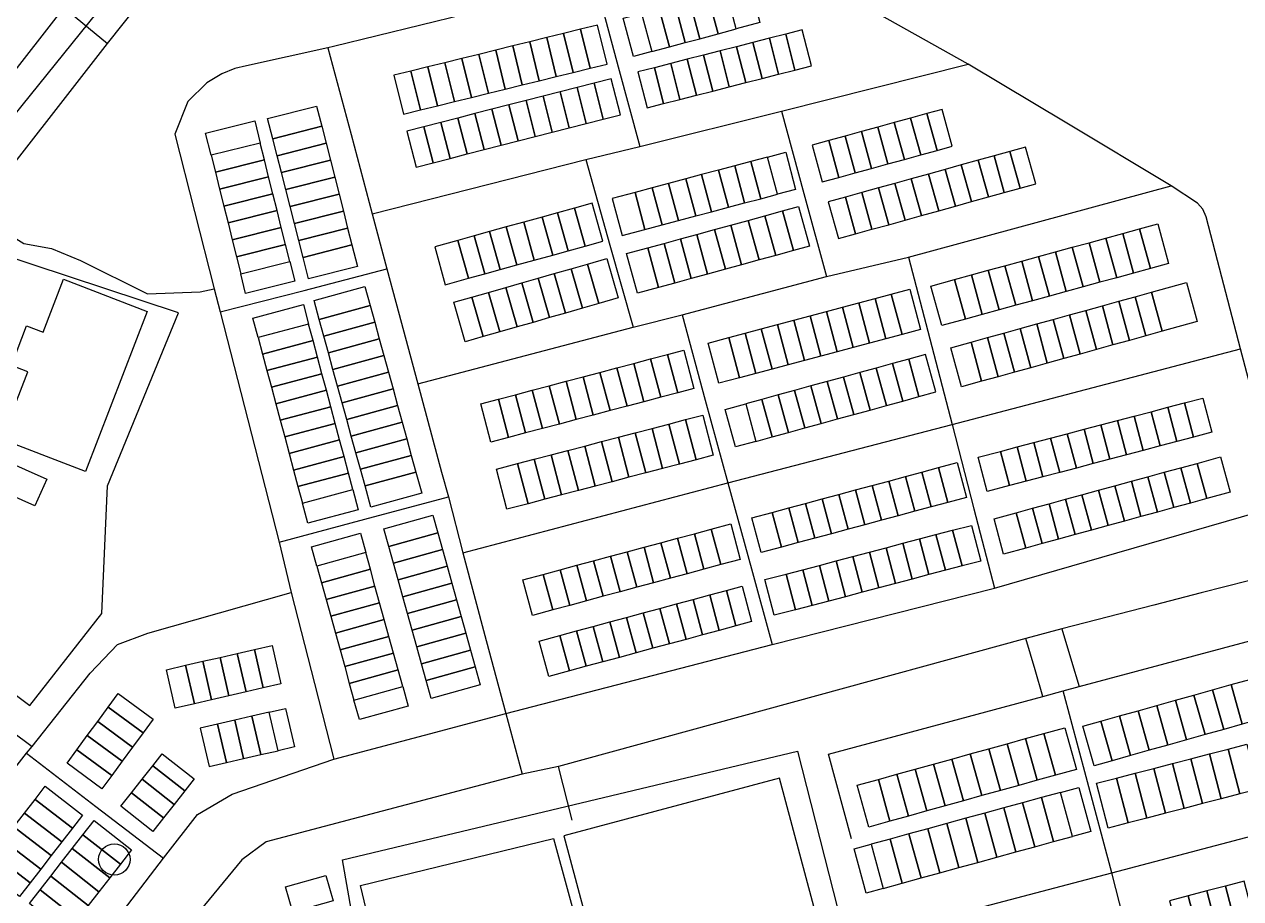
# Model space of a CAD drawing. Header units: metres. Extents: x 11276530 to 11306586, y 355867 to 367650.
# Drawn here: x 11290895.7 to 11291282.8, y 361331.8 to 361610.2 of the extents above; entities that cross this region are included whole.
import ezdxf

# ---------------------------------------------------------------- set-up
doc = ezdxf.new("R2010")
doc.units = ezdxf.units.M
for name, color, linetype in [('AMENITY', 6, 'Continuous'), ('BUILDING', 8, 'Continuous'), ('HIGHWAY_OTHER', 7, 'Continuous'), ('HIGHWAY_RESIDENTIAL', 7, 'Continuous'), ('HIGHWAY_SERVICE', 8, 'Continuous'), ('HIGHWAY_TERTIARY', 3, 'Continuous'), ('LANDUSE', 2, 'Continuous'), ('MISC', 8, 'Continuous')]:
    doc.layers.add(name, color=color, linetype=linetype)

msp = doc.modelspace()

# ---------------------------------------------------------------- linework, layer by layer
at = {"layer": 'AMENITY'}
msp.add_lwpolyline([(11290886.57, 361537.62), (11290857.34, 361500.92), (11290824, 361463.25), (11290838.31, 361449.5), (11290842.42, 361434.36), (11290897.5, 361393.36), (11290920.41, 361422.63), (11290922.21, 361463.24), (11290944.77, 361518.4), (11290886.57, 361537.62)], close=True, dxfattribs=at)
msp.add_circle((11290924.37, 361344.29), 5, dxfattribs=at)
at = {"layer": 'BUILDING'}
for points in [[(11291116.55, 361607.23), (11291122.3, 361608.78), (11291119.04, 361620.94), (11291113.28, 361619.39), (11291116.55, 361607.23)], [(11291119.04, 361620.94), (11291126.56, 361622.96), (11291129.83, 361610.81), (11291122.3, 361608.78), (11291119.04, 361620.94)], [(11291101.01, 361603.06), (11291106.07, 361604.42), (11291102.8, 361616.57), (11291097.74, 361615.21), (11291101.01, 361603.06)], [(11291106.07, 361604.42), (11291110.73, 361605.67), (11291107.45, 361617.83), (11291102.8, 361616.57), (11291106.07, 361604.42)], [(11291110.73, 361605.67), (11291116.55, 361607.23), (11291113.28, 361619.39), (11291107.45, 361617.83), (11291110.73, 361605.67)], [(11291092.15, 361613.71), (11291095.41, 361601.55), (11291089.6, 361599.99), (11291086.34, 361612.15), (11291092.15, 361613.71)], [(11291095.41, 361601.55), (11291101.01, 361603.06), (11291097.74, 361615.21), (11291092.15, 361613.71), (11291095.41, 361601.55)], [(11291075.82, 361596.26), (11291081.22, 361597.6), (11291078.17, 361609.99), (11291072.76, 361608.67), (11291075.82, 361596.26)], [(11291059.61, 361592.27), (11291065.01, 361593.6), (11291061.96, 361606), (11291056.55, 361604.68), (11291059.61, 361592.27)], [(11291065.01, 361593.6), (11291070.41, 361594.93), (11291067.36, 361607.33), (11291061.96, 361606), (11291065.01, 361593.6)], [(11291070.41, 361594.93), (11291075.82, 361596.26), (11291072.76, 361608.67), (11291067.36, 361607.33), (11291070.41, 361594.93)], [(11291132.82, 361605.78), (11291127.59, 361604.44), (11291130.52, 361593), (11291135.74, 361594.34), (11291132.82, 361605.78)], [(11291138.04, 361607.11), (11291132.82, 361605.78), (11291135.74, 361594.34), (11291140.97, 361595.67), (11291138.04, 361607.11)], [(11291143.28, 361608.44), (11291138.04, 361607.11), (11291140.97, 361595.67), (11291146.2, 361597.01), (11291143.28, 361608.44)], [(11291043.4, 361588.27), (11291048.8, 361589.6), (11291045.75, 361602.01), (11291040.34, 361600.68), (11291043.4, 361588.27)], [(11291048.8, 361589.6), (11291054.2, 361590.94), (11291051.15, 361603.34), (11291045.75, 361602.01), (11291048.8, 361589.6)], [(11291054.2, 361590.94), (11291059.61, 361592.27), (11291056.55, 361604.68), (11291051.15, 361603.34), (11291054.2, 361590.94)], [(11291117.14, 361601.77), (11291111.91, 361600.43), (11291114.83, 361588.99), (11291120.05, 361590.33), (11291117.14, 361601.77)], [(11291122.36, 361603.1), (11291117.14, 361601.77), (11291120.05, 361590.33), (11291125.29, 361591.66), (11291122.36, 361603.1)], [(11291127.59, 361604.44), (11291122.36, 361603.1), (11291125.29, 361591.66), (11291130.52, 361593), (11291127.59, 361604.44)], [(11291027.19, 361584.28), (11291032.59, 361585.61), (11291029.54, 361598.02), (11291024.13, 361596.68), (11291027.19, 361584.28)], [(11291032.59, 361585.61), (11291037.99, 361586.95), (11291034.94, 361599.35), (11291029.54, 361598.02), (11291032.59, 361585.61)], [(11291037.99, 361586.95), (11291043.4, 361588.27), (11291040.34, 361600.68), (11291034.94, 361599.35), (11291037.99, 361586.95)], [(11291101.45, 361597.76), (11291096.22, 361596.43), (11291099.15, 361584.99), (11291104.37, 361586.32), (11291101.45, 361597.76)], [(11291106.67, 361599.1), (11291101.45, 361597.76), (11291104.37, 361586.32), (11291109.6, 361587.66), (11291106.67, 361599.1)], [(11291111.91, 361600.43), (11291106.67, 361599.1), (11291109.6, 361587.66), (11291114.83, 361588.99), (11291111.91, 361600.43)], [(11291016.38, 361581.62), (11291021.78, 361582.96), (11291018.73, 361595.35), (11291013.32, 361594.03), (11291016.38, 361581.62)], [(11291021.78, 361582.96), (11291027.19, 361584.28), (11291024.13, 361596.68), (11291018.73, 361595.35), (11291021.78, 361582.96)], [(11291096.22, 361596.43), (11291090.99, 361595.09), (11291093.92, 361583.65), (11291099.15, 361584.99), (11291096.22, 361596.43)], [(11291071.63, 361590.11), (11291066.21, 361588.72), (11291069.14, 361577.28), (11291074.56, 361578.66), (11291071.63, 361590.11)], [(11291077.04, 361591.5), (11291071.63, 361590.11), (11291074.56, 361578.66), (11291079.98, 361580.06), (11291077.04, 361591.5)], [(11291082.46, 361592.89), (11291077.04, 361591.5), (11291079.98, 361580.06), (11291085.4, 361581.44), (11291082.46, 361592.89)], [(11291055.38, 361585.94), (11291049.96, 361584.56), (11291052.88, 361573.11), (11291058.31, 361574.5), (11291055.38, 361585.94)], [(11291060.79, 361587.34), (11291055.38, 361585.94), (11291058.31, 361574.5), (11291063.73, 361575.89), (11291060.79, 361587.34)], [(11291066.21, 361588.72), (11291060.79, 361587.34), (11291063.73, 361575.89), (11291069.14, 361577.28), (11291066.21, 361588.72)], [(11290974.79, 361573.79), (11290973.15, 361580.22), (11290988.72, 361584.19), (11290990.37, 361577.76), (11290974.79, 361573.79)], [(11291039.11, 361581.79), (11291033.7, 361580.39), (11291036.63, 361568.95), (11291042.05, 361570.33), (11291039.11, 361581.79)], [(11291044.54, 361583.17), (11291039.11, 361581.79), (11291042.05, 361570.33), (11291047.46, 361571.73), (11291044.54, 361583.17)], [(11291049.96, 361584.56), (11291044.54, 361583.17), (11291047.46, 361571.73), (11291052.88, 361573.11), (11291049.96, 361584.56)], [(11291181, 361568.64), (11291186.2, 361570.07), (11291182.98, 361581.82), (11291177.77, 361580.39), (11291181, 361568.64)], [(11291186.2, 361570.07), (11291191.04, 361571.39), (11291187.81, 361583.15), (11291182.98, 361581.82), (11291186.2, 361570.07)], [(11290970.79, 361572.44), (11290955.18, 361568.54), (11290953.43, 361575.55), (11290969.04, 361579.46), (11290970.79, 361572.44)], [(11291028.28, 361579.01), (11291022.86, 361577.62), (11291025.79, 361566.18), (11291031.21, 361567.56), (11291028.28, 361579.01)], [(11291033.7, 361580.39), (11291028.28, 361579.01), (11291031.21, 361567.56), (11291036.63, 361568.95), (11291033.7, 361580.39)], [(11291170.57, 361565.77), (11291175.79, 361567.21), (11291172.56, 361578.96), (11291167.35, 361577.54), (11291170.57, 361565.77)], [(11291175.79, 361567.21), (11291181, 361568.64), (11291177.77, 361580.39), (11291172.56, 361578.96), (11291175.79, 361567.21)], [(11290976.17, 361568.39), (11290974.79, 361573.79), (11290990.37, 361577.76), (11290991.75, 361572.36), (11290976.17, 361568.39)], [(11291022.86, 361577.62), (11291017.44, 361576.23), (11291020.38, 361564.78), (11291025.79, 361566.18), (11291022.86, 361577.62)], [(11291154.93, 361561.48), (11291160.16, 361562.92), (11291156.93, 361574.67), (11291151.7, 361573.24), (11291154.93, 361561.48)], [(11291160.16, 361562.92), (11291165.37, 361564.35), (11291162.14, 361576.11), (11291156.93, 361574.67), (11291160.16, 361562.92)], [(11291165.37, 361564.35), (11291170.57, 361565.77), (11291167.35, 361577.54), (11291162.14, 361576.11), (11291165.37, 361564.35)], [(11290972.13, 361567.06), (11290970.79, 361572.44), (11290955.18, 361568.54), (11290956.53, 361563.15), (11290972.13, 361567.06)], [(11290977.54, 361563), (11290976.17, 361568.39), (11290991.75, 361572.36), (11290993.13, 361566.97), (11290977.54, 361563)], [(11291151.7, 361573.24), (11291146.43, 361571.8), (11291149.65, 361560.03), (11291154.93, 361561.48), (11291151.7, 361573.24)], [(11291214.35, 361571.15), (11291209.39, 361569.77), (11291212.64, 361558.08), (11291217.6, 361559.46), (11291214.35, 361571.15)], [(11290973.48, 361561.67), (11290972.13, 361567.06), (11290956.53, 361563.15), (11290957.87, 361557.77), (11290973.48, 361561.67)], [(11290978.92, 361557.6), (11290977.54, 361563), (11290993.13, 361566.97), (11290994.5, 361561.57), (11290978.92, 361557.6)], [(11291126.97, 361566.55), (11291121.8, 361565.18), (11291124.95, 361553.35), (11291130.12, 361554.72), (11291126.97, 361566.55)], [(11291132.23, 361567.96), (11291126.97, 361566.55), (11291130.12, 361554.72), (11291135.38, 361556.13), (11291132.23, 361567.96)], [(11291132.23, 361567.96), (11291138.06, 361569.51), (11291141.19, 361557.68), (11291135.38, 361556.13), (11291132.23, 361567.96)], [(11291199.29, 361566.96), (11291193.88, 361565.45), (11291197.13, 361553.77), (11291202.54, 361555.28), (11291199.29, 361566.96)], [(11291204.32, 361568.36), (11291199.29, 361566.96), (11291202.54, 361555.28), (11291207.57, 361556.68), (11291204.32, 361568.36)], [(11291209.39, 361569.77), (11291204.32, 361568.36), (11291207.57, 361556.68), (11291212.64, 361558.08), (11291209.39, 361569.77)], [(11291111.26, 361562.37), (11291106.24, 361561.04), (11291109.38, 361549.21), (11291114.41, 361550.54), (11291111.26, 361562.37)], [(11291116.66, 361563.81), (11291111.26, 361562.37), (11291114.41, 361550.54), (11291119.81, 361551.98), (11291116.66, 361563.81)], [(11291121.8, 361565.18), (11291116.66, 361563.81), (11291119.81, 361551.98), (11291124.95, 361553.35), (11291121.8, 361565.18)], [(11291183.47, 361562.55), (11291177.96, 361561.02), (11291181.21, 361549.34), (11291186.72, 361550.88), (11291183.47, 361562.55)], [(11291188.75, 361564.02), (11291183.47, 361562.55), (11291186.72, 361550.88), (11291192, 361552.34), (11291188.75, 361564.02)], [(11291193.88, 361565.45), (11291188.75, 361564.02), (11291192, 361552.34), (11291197.13, 361553.77), (11291193.88, 361565.45)], [(11290974.83, 361556.29), (11290973.48, 361561.67), (11290957.87, 361557.77), (11290959.22, 361552.38), (11290974.83, 361556.29)], [(11290980.29, 361552.19), (11290978.92, 361557.6), (11290994.5, 361561.57), (11290995.88, 361556.16), (11290980.29, 361552.19)], [(11291100.76, 361559.58), (11291095.54, 361558.18), (11291098.69, 361546.36), (11291103.91, 361547.75), (11291100.76, 361559.58)], [(11291106.24, 361561.04), (11291100.76, 361559.58), (11291103.91, 361547.75), (11291109.38, 361549.21), (11291106.24, 361561.04)], [(11291172.78, 361559.59), (11291167.55, 361558.13), (11291170.81, 361546.44), (11291176.03, 361547.9), (11291172.78, 361559.59)], [(11291177.96, 361561.02), (11291172.78, 361559.59), (11291176.03, 361547.9), (11291181.21, 361549.34), (11291177.96, 361561.02)], [(11290976.17, 361550.9), (11290974.83, 361556.29), (11290959.22, 361552.38), (11290960.57, 361547), (11290976.17, 361550.9)], [(11290981.67, 361546.8), (11290980.29, 361552.19), (11290995.88, 361556.16), (11290997.26, 361550.77), (11290981.67, 361546.8)], [(11291090.07, 361556.73), (11291082.81, 361554.79), (11291085.96, 361542.96), (11291093.22, 361544.9), (11291090.07, 361556.73)], [(11291095.54, 361558.18), (11291090.07, 361556.73), (11291093.22, 361544.9), (11291098.69, 361546.36), (11291095.54, 361558.18)], [(11291157.01, 361555.19), (11291151.54, 361553.68), (11291154.79, 361541.99), (11291160.26, 361543.52), (11291157.01, 361555.19)], [(11291162.22, 361556.64), (11291157.01, 361555.19), (11291160.26, 361543.52), (11291165.47, 361544.97), (11291162.22, 361556.64)], [(11291167.55, 361558.13), (11291162.22, 361556.64), (11291165.47, 361544.97), (11291170.81, 361546.44), (11291167.55, 361558.13)], [(11290977.52, 361545.5), (11290976.17, 361550.9), (11290960.57, 361547), (11290961.91, 361541.6), (11290977.52, 361545.5)], [(11290983.05, 361541.4), (11290981.67, 361546.8), (11290997.26, 361550.77), (11290998.63, 361545.37), (11290983.05, 361541.4)], [(11291070.81, 361551.73), (11291065.41, 361550.23), (11291068.76, 361538.15), (11291074.16, 361539.64), (11291070.81, 361551.73)], [(11291076.48, 361553.3), (11291070.81, 361551.73), (11291074.16, 361539.64), (11291079.85, 361541.21), (11291076.48, 361553.3)], [(11291131.42, 361549.26), (11291137.01, 361550.8), (11291140.46, 361538.18), (11291134.87, 361536.65), (11291131.42, 361549.26)], [(11291137.01, 361550.8), (11291142.11, 361552.19), (11291145.56, 361539.57), (11291140.46, 361538.18), (11291137.01, 361550.8)], [(11291054.65, 361547.24), (11291049.1, 361545.7), (11291052.45, 361533.62), (11291058.01, 361535.16), (11291054.65, 361547.24)], [(11291060.51, 361548.87), (11291054.65, 361547.24), (11291058.01, 361535.16), (11291063.87, 361536.78), (11291060.51, 361548.87)], [(11291065.41, 361550.23), (11291060.51, 361548.87), (11291063.87, 361536.78), (11291068.76, 361538.15), (11291065.41, 361550.23)], [(11291120.53, 361546.28), (11291126.11, 361547.81), (11291129.56, 361535.2), (11291123.98, 361533.67), (11291120.53, 361546.28)], [(11291126.11, 361547.81), (11291131.42, 361549.26), (11291134.87, 361536.65), (11291129.56, 361535.2), (11291126.11, 361547.81)], [(11290978.87, 361540.12), (11290977.52, 361545.5), (11290961.91, 361541.6), (11290963.26, 361536.22), (11290978.87, 361540.12)], [(11290984.42, 361536), (11290983.05, 361541.4), (11290998.63, 361545.37), (11291000.01, 361539.97), (11290984.42, 361536)], [(11291043.76, 361544.23), (11291038.89, 361542.88), (11291042.25, 361530.79), (11291047.12, 361532.14), (11291043.76, 361544.23)], [(11291049.1, 361545.7), (11291043.76, 361544.23), (11291047.12, 361532.14), (11291052.45, 361533.62), (11291049.1, 361545.7)], [(11291104.51, 361541.9), (11291109.71, 361543.33), (11291113.16, 361530.72), (11291107.97, 361529.29), (11291104.51, 361541.9)], [(11291109.71, 361543.33), (11291115.4, 361544.88), (11291118.85, 361532.27), (11291113.16, 361530.72), (11291109.71, 361543.33)], [(11291115.4, 361544.88), (11291120.53, 361546.28), (11291123.98, 361533.67), (11291118.85, 361532.27), (11291115.4, 361544.88)], [(11291239.91, 361542.17), (11291245.27, 361543.63), (11291248.72, 361531.02), (11291243.36, 361529.56), (11291239.91, 361542.17)], [(11291245.27, 361543.63), (11291250.61, 361545.1), (11291254.07, 361532.49), (11291248.72, 361531.02), (11291245.27, 361543.63)], [(11291254.07, 361532.49), (11291250.61, 361545.1), (11291256.42, 361546.69), (11291259.88, 361534.09), (11291254.07, 361532.49)], [(11290978.87, 361540.12), (11290963.26, 361536.22), (11290964.61, 361530.83), (11290980.22, 361534.73), (11290978.87, 361540.12)], [(11290984.42, 361536), (11291000.01, 361539.97), (11291001.76, 361533.11), (11290986.17, 361529.14), (11290984.42, 361536)], [(11291033.74, 361541.45), (11291026.32, 361539.39), (11291029.67, 361527.31), (11291037.09, 361529.36), (11291033.74, 361541.45)], [(11291038.89, 361542.88), (11291033.74, 361541.45), (11291037.09, 361529.36), (11291042.25, 361530.79), (11291038.89, 361542.88)], [(11291094.13, 361539.06), (11291099.3, 361540.48), (11291102.76, 361527.86), (11291097.58, 361526.45), (11291094.13, 361539.06)], [(11291099.3, 361540.48), (11291104.51, 361541.9), (11291107.97, 361529.29), (11291102.76, 361527.86), (11291099.3, 361540.48)], [(11291223.86, 361537.77), (11291229.2, 361539.24), (11291232.67, 361526.63), (11291227.31, 361525.16), (11291223.86, 361537.77)], [(11291229.2, 361539.24), (11291234.56, 361540.7), (11291238.01, 361528.09), (11291232.67, 361526.63), (11291229.2, 361539.24)], [(11291234.56, 361540.7), (11291239.91, 361542.17), (11291243.36, 361529.56), (11291238.01, 361528.09), (11291234.56, 361540.7)], [(11291074.97, 361533.91), (11291081.12, 361535.67), (11291084.71, 361523.1), (11291078.57, 361521.35), (11291074.97, 361533.91)], [(11291087.36, 361537.21), (11291094.13, 361539.06), (11291097.58, 361526.45), (11291090.81, 361524.6), (11291087.36, 361537.21)], [(11291213.15, 361534.83), (11291218.51, 361536.31), (11291221.96, 361523.69), (11291216.6, 361522.22), (11291213.15, 361534.83)], [(11291218.51, 361536.31), (11291223.86, 361537.77), (11291227.31, 361525.16), (11291221.96, 361523.69), (11291218.51, 361536.31)], [(11290964.61, 361530.83), (11290980.22, 361534.73), (11290981.78, 361528.47), (11290966.17, 361524.56), (11290964.61, 361530.83)], [(11291064.31, 361530.85), (11291069.73, 361532.4), (11291073.32, 361519.85), (11291067.91, 361518.3), (11291064.31, 361530.85)], [(11291069.73, 361532.4), (11291074.97, 361533.91), (11291078.57, 361521.35), (11291073.32, 361519.85), (11291069.73, 361532.4)], [(11291197.1, 361530.44), (11291202.44, 361531.9), (11291205.9, 361519.29), (11291200.55, 361517.83), (11291197.1, 361530.44)], [(11291202.44, 361531.9), (11291207.8, 361533.37), (11291211.26, 361520.76), (11291205.9, 361519.29), (11291202.44, 361531.9)], [(11291207.8, 361533.37), (11291213.15, 361534.83), (11291216.6, 361522.22), (11291211.26, 361520.76), (11291207.8, 361533.37)], [(11291048.93, 361526.45), (11291054.01, 361527.9), (11291057.62, 361515.34), (11291052.53, 361513.88), (11291048.93, 361526.45)], [(11291054.01, 361527.9), (11291059.23, 361529.39), (11291062.83, 361516.84), (11291057.62, 361515.34), (11291054.01, 361527.9)], [(11291059.23, 361529.39), (11291064.31, 361530.85), (11291067.91, 361518.3), (11291062.83, 361516.84), (11291059.23, 361529.39)], [(11291191.74, 361528.97), (11291195.2, 361516.36), (11291187.66, 361514.3), (11291184.21, 361526.91), (11291191.74, 361528.97)], [(11291191.74, 361528.97), (11291197.1, 361530.44), (11291200.55, 361517.83), (11291195.2, 361516.36), (11291191.74, 361528.97)], [(11291254.45, 361524.94), (11291265.6, 361528.01), (11291268.97, 361515.56), (11291257.81, 361512.49), (11291254.45, 361524.94)], [(11290989.6, 361516.27), (11290987.93, 361522.32), (11291004.13, 361526.77), (11291005.8, 361520.71), (11290989.6, 361516.27)], [(11291038.18, 361523.36), (11291043.49, 361524.89), (11291047.08, 361512.32), (11291041.77, 361510.81), (11291038.18, 361523.36)], [(11291043.49, 361524.89), (11291048.93, 361526.45), (11291052.53, 361513.88), (11291047.08, 361512.32), (11291043.49, 361524.89)], [(11291166.45, 361522.93), (11291171.63, 361524.31), (11291175.05, 361511.5), (11291169.88, 361510.11), (11291166.45, 361522.93)], [(11291171.63, 361524.31), (11291177.53, 361525.88), (11291180.95, 361513.07), (11291175.05, 361511.5), (11291171.63, 361524.31)], [(11291249.23, 361523.49), (11291254.45, 361524.94), (11291257.81, 361512.49), (11291252.59, 361511.04), (11291249.23, 361523.49)], [(11290970.14, 361510.49), (11290968.48, 361516.72), (11290984.56, 361521.01), (11290986.22, 361514.79), (11290970.14, 361510.49)], [(11290991.06, 361510.96), (11290989.6, 361516.27), (11291005.8, 361520.71), (11291007.25, 361515.4), (11290991.06, 361510.96)], [(11291032.42, 361521.71), (11291038.18, 361523.36), (11291041.77, 361510.81), (11291036.02, 361509.16), (11291032.42, 361521.71)], [(11291150.95, 361518.78), (11291156.11, 361520.16), (11291159.54, 361507.35), (11291154.36, 361505.98), (11291150.95, 361518.78)], [(11291156.11, 361520.16), (11291161.29, 361521.54), (11291164.7, 361508.73), (11291159.54, 361507.35), (11291156.11, 361520.16)], [(11291161.29, 361521.54), (11291166.45, 361522.93), (11291169.88, 361510.11), (11291164.7, 361508.73), (11291161.29, 361521.54)], [(11291233.57, 361519.16), (11291238.79, 361520.61), (11291242.15, 361508.14), (11291236.92, 361506.69), (11291233.57, 361519.16)], [(11291238.79, 361520.61), (11291244.01, 361522.04), (11291247.37, 361509.59), (11291242.15, 361508.14), (11291238.79, 361520.61)], [(11291244.01, 361522.04), (11291249.23, 361523.49), (11291252.59, 361511.04), (11291247.37, 361509.59), (11291244.01, 361522.04)], [(11291135.43, 361514.64), (11291140.6, 361516.02), (11291144.02, 361503.21), (11291138.85, 361501.83), (11291135.43, 361514.64)], [(11291140.6, 361516.02), (11291145.77, 361517.4), (11291149.2, 361504.6), (11291144.02, 361503.21), (11291140.6, 361516.02)], [(11291145.77, 361517.4), (11291150.95, 361518.78), (11291154.36, 361505.98), (11291149.2, 361504.6), (11291145.77, 361517.4)], [(11291217.9, 361514.81), (11291223.13, 361516.26), (11291226.48, 361503.79), (11291221.26, 361502.34), (11291217.9, 361514.81)], [(11291223.13, 361516.26), (11291228.35, 361517.71), (11291231.7, 361505.24), (11291226.48, 361503.79), (11291223.13, 361516.26)], [(11291228.35, 361517.71), (11291233.57, 361519.16), (11291236.92, 361506.69), (11291231.7, 361505.24), (11291228.35, 361517.71)], [(11290987.63, 361509.51), (11290986.22, 361514.79), (11290970.14, 361510.49), (11290971.55, 361505.22), (11290987.63, 361509.51)], [(11290992.5, 361505.67), (11290991.06, 361510.96), (11291007.25, 361515.4), (11291008.7, 361510.1), (11290992.5, 361505.67)], [(11291125.09, 361511.88), (11291130.25, 361513.26), (11291133.68, 361500.45), (11291128.5, 361499.06), (11291125.09, 361511.88)], [(11291130.25, 361513.26), (11291135.43, 361514.64), (11291138.85, 361501.83), (11291133.68, 361500.45), (11291130.25, 361513.26)], [(11291207.45, 361511.91), (11291212.67, 361513.36), (11291216.03, 361500.89), (11291210.81, 361499.44), (11291207.45, 361511.91)], [(11291212.67, 361513.36), (11291217.9, 361514.81), (11291221.26, 361502.34), (11291216.03, 361500.89), (11291212.67, 361513.36)], [(11290989.03, 361504.24), (11290987.63, 361509.51), (11290971.55, 361505.22), (11290972.96, 361499.95), (11290989.03, 361504.24)], [(11290993.96, 361500.36), (11290992.5, 361505.67), (11291008.7, 361510.1), (11291010.16, 361504.8), (11290993.96, 361500.36)], [(11291119.91, 361510.49), (11291123.34, 361497.68), (11291116.78, 361495.93), (11291113.36, 361508.74), (11291119.91, 361510.49)], [(11291119.91, 361510.49), (11291125.09, 361511.88), (11291128.5, 361499.06), (11291123.34, 361497.68), (11291119.91, 361510.49)], [(11291197.01, 361509.01), (11291200.37, 361496.56), (11291193.92, 361494.82), (11291190.56, 361507.27), (11291197.01, 361509.01)], [(11291197.01, 361509.01), (11291202.23, 361510.46), (11291205.59, 361498.01), (11291200.37, 361496.56), (11291197.01, 361509.01)], [(11291202.23, 361510.46), (11291207.45, 361511.91), (11291210.81, 361499.44), (11291205.59, 361498.01), (11291202.23, 361510.46)], [(11290995.42, 361495.05), (11290993.96, 361500.36), (11291010.16, 361504.8), (11291011.62, 361499.49), (11290995.42, 361495.05)], [(11291095.05, 361503.68), (11291100.44, 361505.1), (11291103.66, 361492.91), (11291098.28, 361491.49), (11291095.05, 361503.68)], [(11291100.44, 361505.1), (11291105.61, 361506.47), (11291108.82, 361494.28), (11291103.66, 361492.91), (11291100.44, 361505.1)], [(11291180.42, 361491.68), (11291185.82, 361493.16), (11291182.54, 361505.1), (11291177.15, 361503.61), (11291180.42, 361491.68)], [(11290990.45, 361498.96), (11290989.03, 361504.24), (11290972.96, 361499.95), (11290974.36, 361494.67), (11290990.45, 361498.96)], [(11291078.91, 361499.41), (11291084.3, 361500.83), (11291087.52, 361488.64), (11291082.14, 361487.22), (11291078.91, 361499.41)], [(11291084.3, 361500.83), (11291089.68, 361502.25), (11291092.9, 361490.07), (11291087.52, 361488.64), (11291084.3, 361500.83)], [(11291089.68, 361502.25), (11291095.05, 361503.68), (11291098.28, 361491.49), (11291092.9, 361490.07), (11291089.68, 361502.25)], [(11291164.87, 361487.41), (11291170.06, 361488.83), (11291166.78, 361500.77), (11291161.59, 361499.34), (11291164.87, 361487.41)], [(11291170.06, 361488.83), (11291175.25, 361490.26), (11291171.96, 361502.2), (11291166.78, 361500.77), (11291170.06, 361488.83)], [(11291175.25, 361490.26), (11291180.42, 361491.68), (11291177.15, 361503.61), (11291171.96, 361502.2), (11291175.25, 361490.26)], [(11290991.85, 361493.69), (11290990.45, 361498.96), (11290974.36, 361494.67), (11290975.77, 361489.4), (11290991.85, 361493.69)], [(11290996.88, 361489.75), (11290995.42, 361495.05), (11291011.62, 361499.49), (11291013.08, 361494.19), (11290996.88, 361489.75)], [(11291068.16, 361496.57), (11291073.53, 361497.98), (11291076.75, 361485.8), (11291071.37, 361484.37), (11291068.16, 361496.57)], [(11291073.53, 361497.98), (11291078.91, 361499.41), (11291082.14, 361487.22), (11291076.75, 361485.8), (11291073.53, 361497.98)], [(11291154.5, 361484.56), (11291159.68, 361485.99), (11291156.4, 361497.93), (11291151.21, 361496.5), (11291154.5, 361484.56)], [(11291159.68, 361485.99), (11291164.87, 361487.41), (11291161.59, 361499.34), (11291156.4, 361497.93), (11291159.68, 361485.99)], [(11290993.26, 361488.43), (11290991.85, 361493.69), (11290975.77, 361489.4), (11290977.19, 361484.14), (11290993.26, 361488.43)], [(11290998.33, 361484.45), (11290996.88, 361489.75), (11291013.08, 361494.19), (11291014.52, 361488.89), (11290998.33, 361484.45)], [(11291052.01, 361492.3), (11291057.39, 361493.71), (11291060.61, 361481.53), (11291055.23, 361480.11), (11291052.01, 361492.3)], [(11291057.39, 361493.71), (11291062.77, 361495.14), (11291066, 361482.95), (11291060.61, 361481.53), (11291057.39, 361493.71)], [(11291062.77, 361495.14), (11291068.16, 361496.57), (11291071.37, 361484.37), (11291066, 361482.95), (11291062.77, 361495.14)], [(11291138.93, 361480.29), (11291144.12, 361481.72), (11291140.85, 361493.65), (11291135.66, 361492.23), (11291138.93, 361480.29)], [(11291144.12, 361481.72), (11291149.31, 361483.13), (11291146.04, 361495.07), (11291140.85, 361493.65), (11291144.12, 361481.72)], [(11291149.31, 361483.13), (11291154.5, 361484.56), (11291151.21, 361496.5), (11291146.04, 361495.07), (11291149.31, 361483.13)], [(11290999.79, 361479.14), (11290998.33, 361484.45), (11291014.52, 361488.89), (11291015.98, 361483.58), (11290999.79, 361479.14)], [(11291046.63, 361490.87), (11291049.86, 361478.68), (11291044.24, 361477.2), (11291041.02, 361489.39), (11291046.63, 361490.87)], [(11291046.63, 361490.87), (11291052.01, 361492.3), (11291055.23, 361480.11), (11291049.86, 361478.68), (11291046.63, 361490.87)], [(11291125.29, 361489.38), (11291128.56, 361477.43), (11291122.04, 361475.65), (11291118.76, 361487.59), (11291125.29, 361489.38)], [(11291128.56, 361477.43), (11291133.75, 361478.86), (11291130.47, 361490.8), (11291125.29, 361489.38), (11291128.56, 361477.43)], [(11291133.75, 361478.86), (11291138.93, 361480.29), (11291135.66, 361492.23), (11291130.47, 361490.8), (11291133.75, 361478.86)], [(11291259.59, 361488.29), (11291264.93, 361489.7), (11291267.81, 361478.79), (11291262.48, 361477.39), (11291259.59, 361488.29)], [(11291264.93, 361489.7), (11291270.73, 361491.23), (11291273.61, 361480.32), (11291267.81, 361478.79), (11291264.93, 361489.7)], [(11290994.66, 361483.15), (11290993.26, 361488.43), (11290977.19, 361484.14), (11290978.59, 361478.86), (11290994.66, 361483.15)], [(11291109.54, 361471.59), (11291106.18, 361484.36), (11291111.63, 361485.79), (11291114.97, 361473.02), (11291109.54, 361471.59)], [(11291243.62, 361484.08), (11291248.94, 361485.48), (11291251.82, 361474.58), (11291246.5, 361473.17), (11291243.62, 361484.08)], [(11291248.94, 361485.48), (11291254.27, 361486.89), (11291257.16, 361475.98), (11291251.82, 361474.58), (11291248.94, 361485.48)], [(11291254.27, 361486.89), (11291259.59, 361488.29), (11291262.48, 361477.39), (11291257.16, 361475.98), (11291254.27, 361486.89)], [(11290996.08, 361477.88), (11290994.66, 361483.15), (11290978.59, 361478.86), (11290980, 361473.59), (11290996.08, 361477.88)], [(11291001.24, 361473.83), (11290999.79, 361479.14), (11291015.98, 361483.58), (11291017.44, 361478.27), (11291001.24, 361473.83)], [(11291090.13, 361480.15), (11291095.49, 361481.56), (11291098.83, 361468.79), (11291093.48, 361467.39), (11291090.13, 361480.15)], [(11291095.49, 361481.56), (11291100.84, 361482.96), (11291104.18, 361470.2), (11291098.83, 361468.79), (11291095.49, 361481.56)], [(11291100.84, 361482.96), (11291106.18, 361484.36), (11291109.54, 361471.59), (11291104.18, 361470.2), (11291100.84, 361482.96)], [(11291227.63, 361479.86), (11291232.97, 361481.27), (11291235.85, 361470.35), (11291230.52, 361468.95), (11291227.63, 361479.86)], [(11291232.97, 361481.27), (11291238.29, 361482.67), (11291241.17, 361471.77), (11291235.85, 361470.35), (11291232.97, 361481.27)], [(11291238.29, 361482.67), (11291243.62, 361484.08), (11291246.5, 361473.17), (11291241.17, 361471.77), (11291238.29, 361482.67)], [(11290997.48, 361472.61), (11290996.08, 361477.88), (11290980, 361473.59), (11290981.41, 361468.31), (11290997.48, 361472.61)], [(11291002.69, 361468.54), (11291001.24, 361473.83), (11291017.44, 361478.27), (11291018.89, 361472.97), (11291002.69, 361468.54)], [(11291074.08, 361475.95), (11291079.43, 361477.36), (11291082.77, 361464.59), (11291077.43, 361463.18), (11291074.08, 361475.95)], [(11291079.43, 361477.36), (11291084.79, 361478.76), (11291088.13, 361465.99), (11291082.77, 361464.59), (11291079.43, 361477.36)], [(11291084.79, 361478.76), (11291090.13, 361480.15), (11291093.48, 361467.39), (11291088.13, 361465.99), (11291084.79, 361478.76)], [(11291216.98, 361477.06), (11291222.31, 361478.46), (11291225.2, 361467.54), (11291219.86, 361466.14), (11291216.98, 361477.06)], [(11291222.31, 361478.46), (11291227.63, 361479.86), (11291230.52, 361468.95), (11291225.2, 361467.54), (11291222.31, 361478.46)], [(11291063.38, 361473.15), (11291068.74, 361474.56), (11291072.08, 361461.79), (11291066.72, 361460.39), (11291063.38, 361473.15)], [(11291068.74, 361474.56), (11291074.08, 361475.95), (11291077.43, 361463.18), (11291072.08, 361461.79), (11291068.74, 361474.56)], [(11291206.33, 361474.25), (11291209.21, 361463.33), (11291202.12, 361461.47), (11291199.25, 361472.37), (11291206.33, 361474.25)], [(11291206.33, 361474.25), (11291211.66, 361475.65), (11291214.54, 361464.73), (11291209.21, 361463.33), (11291206.33, 361474.25)], [(11291211.66, 361475.65), (11291216.98, 361477.06), (11291219.86, 361466.14), (11291214.54, 361464.73), (11291211.66, 361475.65)], [(11290998.89, 361467.33), (11290997.48, 361472.61), (11290981.41, 361468.31), (11290982.82, 361463.04), (11290998.89, 361467.33)], [(11291004.15, 361463.23), (11291002.69, 361468.54), (11291018.89, 361472.97), (11291020.35, 361467.67), (11291004.15, 361463.23)], [(11291045.97, 361468.59), (11291052.68, 361470.35), (11291056.02, 361457.59), (11291049.31, 361455.83), (11291045.97, 361468.59)], [(11291052.68, 361470.35), (11291058.03, 361471.76), (11291061.38, 361458.99), (11291056.02, 361457.59), (11291052.68, 361470.35)], [(11291058.03, 361471.76), (11291063.38, 361473.15), (11291066.72, 361460.39), (11291061.38, 361458.99), (11291058.03, 361471.76)], [(11291186.68, 361469.07), (11291192.55, 361470.66), (11291195.52, 361459.61), (11291189.65, 361458.02), (11291186.68, 361469.07)], [(11291263.72, 361469.02), (11291268.97, 361470.44), (11291272.04, 361459.22), (11291266.8, 361457.79), (11291263.72, 361469.02)], [(11291268.97, 361470.44), (11291276.4, 361472.48), (11291279.48, 361461.26), (11291272.04, 361459.22), (11291268.97, 361470.44)], [(11290998.89, 361467.33), (11290982.82, 361463.04), (11290984.22, 361457.77), (11291000.3, 361462.06), (11290998.89, 361467.33)], [(11291004.15, 361463.23), (11291020.35, 361467.67), (11291022.18, 361460.95), (11291005.99, 361456.51), (11291004.15, 361463.23)], [(11291170.79, 361464.8), (11291176.09, 361466.22), (11291179.07, 361455.17), (11291173.77, 361453.75), (11291170.79, 361464.8)], [(11291176.09, 361466.22), (11291181.38, 361467.64), (11291184.35, 361456.6), (11291179.07, 361455.17), (11291176.09, 361466.22)], [(11291181.38, 361467.64), (11291186.68, 361469.07), (11291189.65, 361458.02), (11291184.35, 361456.6), (11291181.38, 361467.64)], [(11291248.02, 361464.72), (11291253.25, 361466.15), (11291256.32, 361454.92), (11291251.08, 361453.48), (11291248.02, 361464.72)], [(11291253.25, 361466.15), (11291258.49, 361467.59), (11291261.56, 361456.35), (11291256.32, 361454.92), (11291253.25, 361466.15)], [(11291258.49, 361467.59), (11291263.72, 361469.02), (11291266.8, 361457.79), (11291261.56, 361456.35), (11291258.49, 361467.59)], [(11291000.3, 361462.06), (11291002, 361455.66), (11290985.93, 361451.37), (11290984.22, 361457.77), (11291000.3, 361462.06)], [(11291154.91, 361460.52), (11291160.21, 361461.95), (11291163.18, 361450.9), (11291157.88, 361449.47), (11291154.91, 361460.52)], [(11291160.21, 361461.95), (11291165.5, 361463.37), (11291168.48, 361452.32), (11291163.18, 361450.9), (11291160.21, 361461.95)], [(11291165.5, 361463.37), (11291170.79, 361464.8), (11291173.77, 361453.75), (11291168.48, 361452.32), (11291165.5, 361463.37)], [(11291232.3, 361460.42), (11291237.53, 361461.86), (11291240.6, 361450.62), (11291235.37, 361449.19), (11291232.3, 361460.42)], [(11291237.53, 361461.86), (11291242.77, 361463.29), (11291245.85, 361452.06), (11291240.6, 361450.62), (11291237.53, 361461.86)], [(11291242.77, 361463.29), (11291248.02, 361464.72), (11291251.08, 361453.48), (11291245.85, 361452.06), (11291242.77, 361463.29)], [(11291144.31, 361457.68), (11291149.61, 361459.09), (11291152.59, 361448.04), (11291147.29, 361446.63), (11291144.31, 361457.68)], [(11291149.61, 361459.09), (11291154.91, 361460.52), (11291157.88, 361449.47), (11291152.59, 361448.04), (11291149.61, 361459.09)], [(11291221.82, 361457.55), (11291227.06, 361458.99), (11291230.13, 361447.75), (11291224.88, 361446.33), (11291221.82, 361457.55)], [(11291227.06, 361458.99), (11291232.3, 361460.42), (11291235.37, 361449.19), (11291230.13, 361447.75), (11291227.06, 361458.99)], [(11291133.72, 361454.82), (11291136.71, 361443.77), (11291130.22, 361442.02), (11291127.23, 361453.07), (11291133.72, 361454.82)], [(11291133.72, 361454.82), (11291139.02, 361456.25), (11291142.01, 361445.2), (11291136.71, 361443.77), (11291133.72, 361454.82)], [(11291139.02, 361456.25), (11291144.31, 361457.68), (11291147.29, 361446.63), (11291142.01, 361445.2), (11291139.02, 361456.25)], [(11291211.34, 361454.69), (11291214.41, 361443.46), (11291207.37, 361441.54), (11291204.31, 361452.77), (11291211.34, 361454.69)], [(11291211.34, 361454.69), (11291216.58, 361456.13), (11291219.65, 361444.9), (11291214.41, 361443.46), (11291211.34, 361454.69)], [(11291216.58, 361456.13), (11291221.82, 361457.55), (11291224.88, 361446.33), (11291219.65, 361444.9), (11291216.58, 361456.13)], [(11291011.75, 361443.98), (11291010.19, 361449.59), (11291025.77, 361453.93), (11291027.34, 361448.32), (11291011.75, 361443.98)], [(11291114.3, 361449.48), (11291120.51, 361451.15), (11291123.56, 361439.85), (11291117.35, 361438.18), (11291114.3, 361449.48)], [(11291191.14, 361449.2), (11291197.17, 361450.66), (11291200.15, 361439.26), (11291194.18, 361437.82), (11291191.14, 361449.2)], [(11290988.81, 361437.73), (11290987.11, 361443.85), (11291002.68, 361448.15), (11291004.37, 361442.03), (11290988.81, 361437.73)], [(11291013.23, 361438.66), (11291011.75, 361443.98), (11291027.34, 361448.32), (11291028.82, 361442.99), (11291013.23, 361438.66)], [(11291098.28, 361445.17), (11291103.61, 361446.6), (11291106.66, 361435.3), (11291101.33, 361433.86), (11291098.28, 361445.17)], [(11291103.61, 361446.6), (11291108.96, 361448.04), (11291112.01, 361436.74), (11291106.66, 361435.3), (11291103.61, 361446.6)], [(11291108.96, 361448.04), (11291114.3, 361449.48), (11291117.35, 361438.18), (11291112.01, 361436.74), (11291108.96, 361448.04)], [(11291175.25, 361444.99), (11291180.55, 361446.39), (11291183.57, 361435), (11291178.27, 361433.59), (11291175.25, 361444.99)], [(11291180.55, 361446.39), (11291185.84, 361447.8), (11291188.87, 361436.4), (11291183.57, 361435), (11291180.55, 361446.39)], [(11291185.84, 361447.8), (11291191.14, 361449.2), (11291194.18, 361437.82), (11291188.87, 361436.4), (11291185.84, 361447.8)], [(11291014.72, 361433.31), (11291013.23, 361438.66), (11291028.82, 361442.99), (11291030.31, 361437.65), (11291014.72, 361433.31)], [(11291087.59, 361442.29), (11291092.94, 361443.73), (11291095.99, 361432.42), (11291090.64, 361430.98), (11291087.59, 361442.29)], [(11291092.94, 361443.73), (11291098.28, 361445.17), (11291101.33, 361433.86), (11291095.99, 361432.42), (11291092.94, 361443.73)], [(11291164.65, 361442.17), (11291169.95, 361443.57), (11291172.98, 361432.19), (11291167.68, 361430.78), (11291164.65, 361442.17)], [(11291169.95, 361443.57), (11291175.25, 361444.99), (11291178.27, 361433.59), (11291172.98, 361432.19), (11291169.95, 361443.57)], [(11291005.85, 361436.69), (11291004.37, 361442.03), (11290988.81, 361437.73), (11290990.29, 361432.39), (11291005.85, 361436.69)], [(11291071.58, 361437.96), (11291076.91, 361439.4), (11291079.96, 361428.1), (11291074.63, 361426.66), (11291071.58, 361437.96)], [(11291076.91, 361439.4), (11291082.25, 361440.84), (11291085.3, 361429.53), (11291079.96, 361428.1), (11291076.91, 361439.4)], [(11291082.25, 361440.84), (11291087.59, 361442.29), (11291090.64, 361430.98), (11291085.3, 361429.53), (11291082.25, 361440.84)], [(11291148.75, 361437.94), (11291154.05, 361439.35), (11291157.07, 361427.96), (11291151.77, 361426.56), (11291148.75, 361437.94)], [(11291154.05, 361439.35), (11291159.35, 361440.76), (11291162.37, 361429.37), (11291157.07, 361427.96), (11291154.05, 361439.35)], [(11291159.35, 361440.76), (11291164.65, 361442.17), (11291167.68, 361430.78), (11291162.37, 361429.37), (11291159.35, 361440.76)], [(11291007.32, 361431.36), (11291005.85, 361436.69), (11290990.29, 361432.39), (11290991.77, 361427.06), (11291007.32, 361431.36)], [(11291016.2, 361427.98), (11291014.72, 361433.31), (11291030.31, 361437.65), (11291031.79, 361432.32), (11291016.2, 361427.98)], [(11291060.89, 361435.09), (11291063.94, 361423.78), (11291057.4, 361422.02), (11291054.35, 361433.33), (11291060.89, 361435.09)], [(11291060.89, 361435.09), (11291066.23, 361436.53), (11291069.28, 361425.22), (11291063.94, 361423.78), (11291060.89, 361435.09)], [(11291066.23, 361436.53), (11291071.58, 361437.96), (11291074.63, 361426.66), (11291069.28, 361425.22), (11291066.23, 361436.53)], [(11291138.14, 361435.12), (11291141.17, 361423.75), (11291134.38, 361422.09), (11291131.41, 361433.49), (11291138.14, 361435.12)], [(11291138.14, 361435.12), (11291143.45, 361436.54), (11291146.47, 361425.15), (11291141.17, 361423.75), (11291138.14, 361435.12)], [(11291143.45, 361436.54), (11291148.75, 361437.94), (11291151.77, 361426.56), (11291146.47, 361425.15), (11291143.45, 361436.54)], [(11291008.8, 361426.02), (11291007.32, 361431.36), (11290991.77, 361427.06), (11290993.24, 361421.72), (11291008.8, 361426.02)], [(11291017.69, 361422.66), (11291016.2, 361427.98), (11291031.79, 361432.32), (11291033.27, 361426.99), (11291017.69, 361422.66)], [(11291119.14, 361429.96), (11291124.12, 361431.31), (11291127.16, 361420.03), (11291122.19, 361418.69), (11291119.14, 361429.96)], [(11291019.17, 361417.31), (11291017.69, 361422.66), (11291033.27, 361426.99), (11291034.75, 361421.65), (11291019.17, 361417.31)], [(11291103.25, 361425.65), (11291108.54, 361427.09), (11291111.59, 361415.82), (11291106.3, 361414.39), (11291103.25, 361425.65)], [(11291108.54, 361427.09), (11291113.84, 361428.53), (11291116.89, 361417.26), (11291111.59, 361415.82), (11291108.54, 361427.09)], [(11291113.84, 361428.53), (11291119.14, 361429.96), (11291122.19, 361418.69), (11291116.89, 361417.26), (11291113.84, 361428.53)], [(11291010.28, 361420.68), (11291008.8, 361426.02), (11290993.24, 361421.72), (11290994.72, 361416.38), (11291010.28, 361420.68)], [(11291092.65, 361422.8), (11291097.95, 361424.23), (11291101, 361412.95), (11291095.7, 361411.53), (11291092.65, 361422.8)], [(11291097.95, 361424.23), (11291103.25, 361425.65), (11291106.3, 361414.39), (11291101, 361412.95), (11291097.95, 361424.23)], [(11291011.76, 361415.34), (11291010.28, 361420.68), (11290994.72, 361416.38), (11290996.2, 361411.04), (11291011.76, 361415.34)], [(11291020.66, 361411.98), (11291019.17, 361417.31), (11291034.75, 361421.65), (11291036.24, 361416.32), (11291020.66, 361411.98)], [(11291076.74, 361418.5), (11291082.04, 361419.93), (11291085.09, 361408.65), (11291079.79, 361407.22), (11291076.74, 361418.5)], [(11291082.04, 361419.93), (11291087.34, 361421.36), (11291090.39, 361410.09), (11291085.09, 361408.65), (11291082.04, 361419.93)], [(11291087.34, 361421.36), (11291092.65, 361422.8), (11291095.7, 361411.53), (11291090.39, 361410.09), (11291087.34, 361421.36)], [(11291013.24, 361410.01), (11291011.76, 361415.34), (11290996.2, 361411.04), (11290997.68, 361405.71), (11291013.24, 361410.01)], [(11291022.14, 361406.64), (11291020.66, 361411.98), (11291036.24, 361416.32), (11291037.72, 361410.98), (11291022.14, 361406.64)], [(11291066.14, 361415.63), (11291069.19, 361404.36), (11291062.64, 361402.59), (11291059.59, 361413.86), (11291066.14, 361415.63)], [(11291066.14, 361415.63), (11291071.44, 361417.07), (11291074.49, 361405.8), (11291069.19, 361404.36), (11291066.14, 361415.63)], [(11291071.44, 361417.07), (11291076.74, 361418.5), (11291079.79, 361407.22), (11291074.49, 361405.8), (11291071.44, 361417.07)], [(11290968.95, 361411.16), (11290974.57, 361412.45), (11290977.38, 361400.22), (11290971.75, 361398.93), (11290968.95, 361411.16)], [(11290952.54, 361407.39), (11290958.01, 361408.65), (11290960.81, 361396.42), (11290955.34, 361395.16), (11290952.54, 361407.39)], [(11290958.01, 361408.65), (11290963.48, 361409.9), (11290966.29, 361397.67), (11290960.81, 361396.42), (11290958.01, 361408.65)], [(11290963.48, 361409.9), (11290968.95, 361411.16), (11290971.75, 361398.93), (11290966.29, 361397.67), (11290963.48, 361409.9)], [(11291014.71, 361404.67), (11291013.24, 361410.01), (11290997.68, 361405.71), (11290999.15, 361400.37), (11291014.71, 361404.67)], [(11291023.62, 361401.31), (11291022.14, 361406.64), (11291037.72, 361410.98), (11291039.2, 361405.65), (11291023.62, 361401.31)], [(11290949.87, 361393.9), (11290943.77, 361392.49), (11290940.96, 361404.73), (11290947.06, 361406.13), (11290949.87, 361393.9)], [(11290947.06, 361406.13), (11290952.54, 361407.39), (11290955.34, 361395.16), (11290949.87, 361393.9), (11290947.06, 361406.13)], [(11291014.71, 361404.67), (11290999.15, 361400.37), (11291000.63, 361395.03), (11291016.19, 361399.33), (11291014.71, 361404.67)], [(11291023.62, 361401.31), (11291039.2, 361405.65), (11291040.8, 361399.92), (11291025.22, 361395.58), (11291023.62, 361401.31)], [(11291273.86, 361398.3), (11291279.79, 361399.98), (11291283.32, 361387.4), (11291277.39, 361385.73), (11291273.86, 361398.3)], [(11291279.79, 361399.98), (11291285.71, 361401.64), (11291289.24, 361389.06), (11291283.32, 361387.4), (11291279.79, 361399.98)], [(11290922.43, 361392.76), (11290925.64, 361397.11), (11290936.73, 361388.93), (11290933.53, 361384.58), (11290922.43, 361392.76)], [(11291000.63, 361395.03), (11291016.19, 361399.33), (11291017.91, 361393.12), (11291002.35, 361388.82), (11291000.63, 361395.03)], [(11291262.02, 361394.98), (11291267.94, 361396.64), (11291271.47, 361384.07), (11291265.56, 361382.4), (11291262.02, 361394.98)], [(11291267.94, 361396.64), (11291273.86, 361398.3), (11291277.39, 361385.73), (11291271.47, 361384.07), (11291267.94, 361396.64)], [(11290919.1, 361388.25), (11290922.43, 361392.76), (11290933.53, 361384.58), (11290930.2, 361380.06), (11290919.1, 361388.25)], [(11290973.64, 361391.18), (11290978.9, 361392.39), (11290981.74, 361380.15), (11290976.47, 361378.94), (11290973.64, 361391.18)], [(11291250.18, 361391.65), (11291256.1, 361393.32), (11291259.64, 361380.74), (11291253.72, 361379.07), (11291250.18, 361391.65)], [(11291256.1, 361393.32), (11291262.02, 361394.98), (11291265.56, 361382.4), (11291259.64, 361380.74), (11291256.1, 361393.32)], [(11290915.77, 361383.73), (11290919.1, 361388.25), (11290930.2, 361380.06), (11290926.87, 361375.55), (11290915.77, 361383.73)], [(11290960.06, 361375.13), (11290965.53, 361376.41), (11290962.69, 361388.65), (11290957.22, 361387.38), (11290960.06, 361375.13)], [(11290965.53, 361376.41), (11290971, 361377.67), (11290968.16, 361389.91), (11290962.69, 361388.65), (11290965.53, 361376.41)], [(11290971, 361377.67), (11290976.47, 361378.94), (11290973.64, 361391.18), (11290968.16, 361389.91), (11290971, 361377.67)], [(11291238.33, 361388.32), (11291241.87, 361375.75), (11291236.16, 361374.14), (11291232.62, 361386.72), (11291238.33, 361388.32)], [(11291238.33, 361388.32), (11291244.25, 361389.99), (11291247.79, 361377.41), (11291241.87, 361375.75), (11291238.33, 361388.32)], [(11291244.25, 361389.99), (11291250.18, 361391.65), (11291253.72, 361379.07), (11291247.79, 361377.41), (11291244.25, 361389.99)], [(11290954.58, 361373.86), (11290960.06, 361375.13), (11290957.22, 361387.38), (11290951.74, 361386.11), (11290954.58, 361373.86)], [(11291214.32, 361382.78), (11291220.18, 361384.41), (11291223.87, 361371.13), (11291218.02, 361369.5), (11291214.32, 361382.78)], [(11291220.18, 361384.41), (11291226.81, 361386.25), (11291230.51, 361372.97), (11291223.87, 361371.13), (11291220.18, 361384.41)], [(11290912.44, 361379.22), (11290915.77, 361383.73), (11290926.87, 361375.55), (11290923.54, 361371.03), (11290912.44, 361379.22)], [(11291202.62, 361379.54), (11291208.46, 361381.16), (11291212.16, 361367.88), (11291206.32, 361366.26), (11291202.62, 361379.54)], [(11291208.46, 361381.16), (11291214.32, 361382.78), (11291218.02, 361369.5), (11291212.16, 361367.88), (11291208.46, 361381.16)], [(11291278.83, 361379.46), (11291284.74, 361381), (11291288.46, 361366.69), (11291282.55, 361365.16), (11291278.83, 361379.46)], [(11290912.44, 361379.22), (11290923.54, 361371.03), (11290920.44, 361366.82), (11290909.34, 361375), (11290912.44, 361379.22)], [(11290946.8, 361366.15), (11290936.63, 361374.15), (11290939.64, 361377.98), (11290949.8, 361369.96), (11290946.8, 361366.15)], [(11291190.91, 361376.28), (11291196.76, 361377.91), (11291200.46, 361364.63), (11291194.61, 361363), (11291190.91, 361376.28)], [(11291196.76, 361377.91), (11291202.62, 361379.54), (11291206.32, 361366.26), (11291200.46, 361364.63), (11291196.76, 361377.91)], [(11291266.99, 361376.38), (11291272.91, 361377.92), (11291276.63, 361363.62), (11291270.7, 361362.08), (11291266.99, 361376.38)], [(11291272.91, 361377.92), (11291278.83, 361379.46), (11291282.55, 361365.16), (11291276.63, 361363.62), (11291272.91, 361377.92)], [(11290933.24, 361369.85), (11290936.63, 361374.15), (11290946.8, 361366.15), (11290943.4, 361361.84), (11290933.24, 361369.85)], [(11291173.35, 361371.41), (11291179.21, 361373.04), (11291182.91, 361359.76), (11291177.05, 361358.13), (11291173.35, 361371.41)], [(11291179.21, 361373.04), (11291185.05, 361374.66), (11291188.75, 361361.38), (11291182.91, 361359.76), (11291179.21, 361373.04)], [(11291185.05, 361374.66), (11291190.91, 361376.28), (11291194.61, 361363), (11291188.75, 361361.38), (11291185.05, 361374.66)], [(11291249.23, 361371.77), (11291255.15, 361373.31), (11291258.87, 361359), (11291252.95, 361357.46), (11291249.23, 361371.77)], [(11291255.15, 361373.31), (11291261.06, 361374.84), (11291264.78, 361360.54), (11291258.87, 361359), (11291255.15, 361373.31)], [(11291261.06, 361374.84), (11291266.99, 361376.38), (11291270.7, 361362.08), (11291264.78, 361360.54), (11291261.06, 361374.84)], [(11290929.85, 361365.56), (11290933.24, 361369.85), (11290943.4, 361361.84), (11290940.02, 361357.55), (11290929.85, 361365.56)], [(11291167.5, 361369.78), (11291171.19, 361356.5), (11291164.45, 361354.63), (11291160.75, 361367.91), (11291167.5, 361369.78)], [(11291167.5, 361369.78), (11291173.35, 361371.41), (11291177.05, 361358.13), (11291171.19, 361356.5), (11291167.5, 361369.78)], [(11291243.31, 361370.23), (11291247.03, 361355.92), (11291240.67, 361354.26), (11291236.94, 361368.57), (11291243.31, 361370.23)], [(11291243.31, 361370.23), (11291249.23, 361371.77), (11291252.95, 361357.46), (11291247.03, 361355.92), (11291243.31, 361370.23)], [(11290899.17, 361363.43), (11290902.39, 361367.6), (11290914.26, 361358.44), (11290911.04, 361354.26), (11290899.17, 361363.43)], [(11290926.46, 361361.25), (11290929.85, 361365.56), (11290940.02, 361357.55), (11290936.62, 361353.25), (11290926.46, 361361.25)], [(11291223.29, 361349.99), (11291229.31, 361351.64), (11291225.47, 361365.66), (11291219.44, 361364.01), (11291223.29, 361349.99)], [(11291225.47, 361365.66), (11291231.3, 361367.26), (11291235.14, 361353.25), (11291229.31, 361351.64), (11291225.47, 361365.66)], [(11290895.81, 361359.07), (11290899.17, 361363.43), (11290911.04, 361354.26), (11290907.68, 361349.9), (11290895.81, 361359.07)], [(11291211.24, 361346.68), (11291217.26, 361348.33), (11291213.42, 361362.36), (11291207.38, 361360.7), (11291211.24, 361346.68)], [(11291217.26, 361348.33), (11291223.29, 361349.99), (11291219.44, 361364.01), (11291213.42, 361362.36), (11291217.26, 361348.33)], [(11290892.45, 361354.71), (11290895.81, 361359.07), (11290907.68, 361349.9), (11290904.32, 361345.55), (11290892.45, 361354.71)], [(11291193.15, 361341.72), (11291199.18, 361343.37), (11291195.33, 361357.4), (11291189.3, 361355.75), (11291193.15, 361341.72)], [(11291199.18, 361343.37), (11291205.2, 361345.02), (11291201.36, 361359.05), (11291195.33, 361357.4), (11291199.18, 361343.37)], [(11291205.2, 361345.02), (11291211.24, 361346.68), (11291207.38, 361360.7), (11291201.36, 361359.05), (11291205.2, 361345.02)], [(11290889.09, 361350.36), (11290892.45, 361354.71), (11290904.32, 361345.55), (11290900.96, 361341.19), (11290889.09, 361350.36)], [(11290914.39, 361352.14), (11290917.93, 361356.68), (11290929.87, 361347.36), (11290926.33, 361342.82), (11290914.39, 361352.14)], [(11291181.09, 361338.41), (11291187.12, 361340.06), (11291183.27, 361354.09), (11291177.24, 361352.43), (11291181.09, 361338.41)], [(11291187.12, 361340.06), (11291193.15, 361341.72), (11291189.3, 361355.75), (11291183.27, 361354.09), (11291187.12, 361340.06)], [(11290885.73, 361346), (11290889.09, 361350.36), (11290900.96, 361341.19), (11290897.59, 361336.85), (11290885.73, 361346)], [(11290910.99, 361347.77), (11290914.39, 361352.14), (11290926.33, 361342.82), (11290922.9, 361338.43), (11290910.99, 361347.77)], [(11291169.04, 361335.1), (11291175.07, 361336.75), (11291171.22, 361350.78), (11291165.18, 361349.13), (11291169.04, 361335.1)], [(11291175.07, 361336.75), (11291181.09, 361338.41), (11291177.24, 361352.43), (11291171.22, 361350.78), (11291175.07, 361336.75)], [(11290882.37, 361341.65), (11290885.73, 361346), (11290897.59, 361336.85), (11290894.23, 361332.49), (11290882.37, 361341.65)], [(11290907.58, 361343.4), (11290910.99, 361347.77), (11290922.9, 361338.43), (11290919.48, 361334.04), (11290907.58, 361343.4)], [(11291165.18, 361349.13), (11291169.04, 361335.1), (11291163.66, 361333.61), (11291159.81, 361347.65), (11291165.18, 361349.13)], [(11290904.17, 361339.03), (11290907.58, 361343.4), (11290919.48, 361334.04), (11290916.05, 361329.63), (11290904.17, 361339.03)], [(11290900.78, 361334.66), (11290904.17, 361339.03), (11290916.05, 361329.63), (11290912.63, 361325.24), (11290900.78, 361334.66)], [(11290981.21, 361327.51), (11290978.9, 361335.56), (11290991.69, 361339.22), (11290994, 361331.17), (11290981.21, 361327.51)], [(11290897.37, 361330.29), (11290900.78, 361334.66), (11290912.63, 361325.24), (11290909.2, 361320.85), (11290897.37, 361330.29)], [(11291269.82, 361318.44), (11291275.76, 361320), (11291271.99, 361334.26), (11291266.06, 361332.69), (11291269.82, 361318.44)], [(11291275.76, 361320), (11291281.69, 361321.57), (11291277.93, 361335.82), (11291271.99, 361334.26), (11291275.76, 361320)], [(11291281.69, 361321.57), (11291287.64, 361323.13), (11291283.87, 361337.39), (11291277.93, 361335.82), (11291281.69, 361321.57)], [(11291263.89, 361316.87), (11291269.82, 361318.44), (11291266.06, 361332.69), (11291260.13, 361331.13), (11291263.89, 361316.87)]]:
    msp.add_lwpolyline(points, close=True, dxfattribs=at)
at = {"layer": 'HIGHWAY_OTHER'}
for points in [[(11290922.23, 361604.1), (11290994.17, 361694.57), (11291003.25, 361706.66), (11291006.63, 361715.92)], [(11290706.53, 361530.13), (11290728.81, 361557.09), (11290733.39, 361562.62), (11290736.39, 361566.25), (11290750.35, 361583.16), (11290778.74, 361617.51), (11290808.63, 361653.69), (11290824.23, 361672.58), (11290830.37, 361680), (11290881.34, 361637.88), (11290908.33, 361615.59), (11290922.23, 361604.1)], [(11290908.33, 361615.59), (11290904.28, 361610.42), (11290858.62, 361551.93), (11290815.74, 361497.98), (11290814.84, 361496.86), (11290809.34, 361495.49), (11290803.8, 361496.26), (11290784.21, 361512.33), (11290728.81, 361557.09)], [(11291307.86, 361438.73), (11291270.22, 361429.18), (11291255.2, 361425.32), (11291225.89, 361417.78)], [(11291225.89, 361417.78), (11291214.46, 361414.65), (11291065.7, 361373.94), (11291054.13, 361371.42), (11290972.71, 361349.86), (11290964.91, 361344.14), (11290851.46, 361206.35), (11290818.36, 361163.31), (11290755.97, 361082.21), (11290743.84, 361075.54), (11290713.85, 361059.07)], [(11291070.09, 361356.8), (11291065.7, 361373.94)]]:
    msp.add_lwpolyline(points, dxfattribs=at)
at = {"layer": 'HIGHWAY_RESIDENTIAL'}
for points in [[(11291282.76, 361506.95), (11291275.42, 361535.02), (11291271.78, 361548.95), (11291270.8, 361551.4), (11291269.09, 361553.26), (11291260.72, 361558.86), (11291227.49, 361578.72), (11291196.03, 361597.53), (11291162.31, 361616.41), (11291128.53, 361635.61), (11291117.27, 361634.78), (11291077.46, 361623.68), (11290994.17, 361603.2), (11290992.32, 361602.75)], [(11290992.32, 361602.75), (11290966.46, 361596.97), (11290962.74, 361596.15), (11290958.56, 361594.47), (11290953.85, 361591.63), (11290947.8, 361585.61), (11290943.65, 361575.3), (11290956.14, 361526.05), (11290958.01, 361518.71), (11290976.8, 361445.35), (11290980.69, 361429.35), (11290988.07, 361400.29), (11290994.19, 361376.2)], [(11290992.32, 361602.75), (11290999.7, 361575.13), (11291006.43, 361549.93), (11291011.1, 361532.39), (11291013.96, 361521.72), (11291020.91, 361495.74), (11291028.53, 361467.66), (11291030.67, 361459.77), (11291035.3, 361441.92), (11291042.75, 361413.99), (11291048.94, 361390.82), (11291054.13, 361371.42)], [(11291006.43, 361549.93), (11291074.39, 361567.15), (11291091.55, 361571.34), (11291136.65, 361582.62), (11291196.03, 361597.53)], [(11291020.91, 361495.74), (11291089.49, 361513.78), (11291105.04, 361517.72), (11291150.97, 361529.95), (11291177.12, 361536.1), (11291260.72, 361558.86)], [(11291035.3, 361441.92), (11291119.63, 361464.21), (11291190.94, 361482.82), (11291282.76, 361506.95)], [(11291048.94, 361390.82), (11291133.68, 361412.71), (11291204.48, 361430.65), (11291287.84, 361454.77), (11291291.36, 361458.58), (11291293.23, 361464.8), (11291289.61, 361480.76), (11291282.76, 361506.95)], [(11290825.19, 361434.92), (11290828.35, 361432.43), (11290898.24, 361380.25)], [(11290690.78, 361120.08), (11290709.76, 361143.05), (11290726.73, 361164.25), (11290744.7, 361186.9), (11290761.94, 361208.34), (11290778.52, 361229.7), (11290795.11, 361251.41), (11290811.53, 361271.46), (11290830.76, 361295.46), (11290847.03, 361315.72), (11290851.9, 361321.77), (11290865.13, 361338.46), (11290881.88, 361359.59), (11290896.39, 361378.13), (11290898.24, 361380.25), (11290916.74, 361403.57), (11290925.35, 361412.78), (11290935.08, 361416.32), (11290980.69, 361429.35)], [(11291151.68, 361377.87), (11291219.85, 361396.21), (11291226.35, 361397.96), (11291231.44, 361399.33), (11291295.28, 361416.51), (11291298.64, 361416.67), (11291302.07, 361415.47), (11291304.09, 361410.36), (11291310, 361391.17), (11291319.44, 361360.48)], [(11291225.89, 361417.78), (11291228.99, 361407.45), (11291231.44, 361399.33)], [(11291219.85, 361396.21), (11291217.38, 361404.68), (11291214.46, 361414.65)], [(11290690.78, 361120.08), (11290713.67, 361100.37), (11290723.7, 361091.93), (11290729.77, 361090.31), (11290735.75, 361090.76), (11290740.77, 361093.23), (11290788.96, 361150.9), (11290839.27, 361216.05), (11290895.7, 361286.65), (11290940.03, 361344.73), (11290950.87, 361358.58), (11290961.89, 361365.09), (11290994.19, 361376.2), (11291023.11, 361383.92), (11291048.94, 361390.82)], [(11291169.21, 361320.97), (11291241.76, 361340.05), (11291319.44, 361360.48)]]:
    msp.add_lwpolyline(points, dxfattribs=at)
at = {"layer": 'HIGHWAY_SERVICE'}
for points in [[(11291077.46, 361623.68), (11291084.72, 361596.7), (11291091.55, 361571.34)], [(11291136.65, 361582.62), (11291143.79, 361556.38), (11291150.97, 361529.95)], [(11291074.39, 361567.15), (11291082.08, 361539.91), (11291089.49, 361513.78)], [(11290880.05, 361550.12), (11290895.62, 361540.41), (11290904.44, 361538.86), (11290913.62, 361534.98), (11290934.92, 361524.44)], [(11291177.12, 361536.1), (11291183.89, 361510.05), (11291190.94, 361482.82), (11291197.91, 361455.96), (11291204.48, 361430.65)], [(11290958.01, 361518.71), (11290984.77, 361525.47), (11291011.1, 361532.39)], [(11290934.92, 361524.44), (11290951.66, 361525.06), (11290956.14, 361526.05)], [(11291105.04, 361517.72), (11291112.44, 361490.56), (11291119.63, 361464.21), (11291127.1, 361436.8), (11291133.68, 361412.71)], [(11290976.8, 361445.35), (11291004.13, 361452.67), (11291030.67, 361459.77)], [(11291256.97, 361281.57), (11291249.25, 361310.92), (11291241.76, 361340.05), (11291233.65, 361370.59), (11291226.35, 361397.96)], [(11290896.39, 361378.13), (11290918.54, 361361.17), (11290940.03, 361344.73)], [(11291158.97, 361350.82), (11291151.68, 361377.87)]]:
    msp.add_lwpolyline(points, dxfattribs=at)
at = {"layer": 'HIGHWAY_TERTIARY'}
msp.add_lwpolyline([(11290880.05, 361550.12), (11290922.23, 361604.1)], dxfattribs=at)
at = {"layer": 'LANDUSE'}
for points in [[(11290716.81, 361556.36), (11290801.24, 361488.16), (11290819.81, 361491.19), (11290918.97, 361613.99), (11290824.79, 361690.04), (11290716.81, 361556.36)], [(11291141.82, 361378.83), (11291174.51, 361250.06), (11291196.53, 361254.73), (11291207.87, 361220.03), (11291151.62, 361184.35), (11291004.25, 361303.12), (11290997.04, 361344.13), (11291141.82, 361378.83)]]:
    msp.add_lwpolyline(points, close=True, dxfattribs=at)
at = {"layer": 'MISC'}
for points in [[(11290908.17, 361529.08), (11290934.84, 361518.84), (11290915.25, 361467.79), (11290885.56, 361479.18), (11290887.91, 361485.31), (11290890.93, 361484.15), (11290896.87, 361499.63), (11290891.65, 361501.63), (11290896.47, 361514.2), (11290901.69, 361512.19), (11290908.17, 361529.08)], [(11290861.45, 361483.85), (11290902.85, 361465.4), (11290899.07, 361456.93), (11290866.77, 361471.32), (11290868.74, 361475.75), (11290859.65, 361479.8), (11290861.45, 361483.85)], [(11291067.46, 361351.8), (11291082.41, 361295.93), (11291150.97, 361314.27), (11291136.01, 361370.15), (11291067.46, 361351.8)], [(11291002.68, 361336.04), (11291064.18, 361350.97), (11291078.81, 361297.38), (11291040.29, 361290.36), (11291007, 361318.28), (11291002.68, 361336.04)]]:
    msp.add_lwpolyline(points, dxfattribs=at)

doc.saveas('drawing.dxf')
